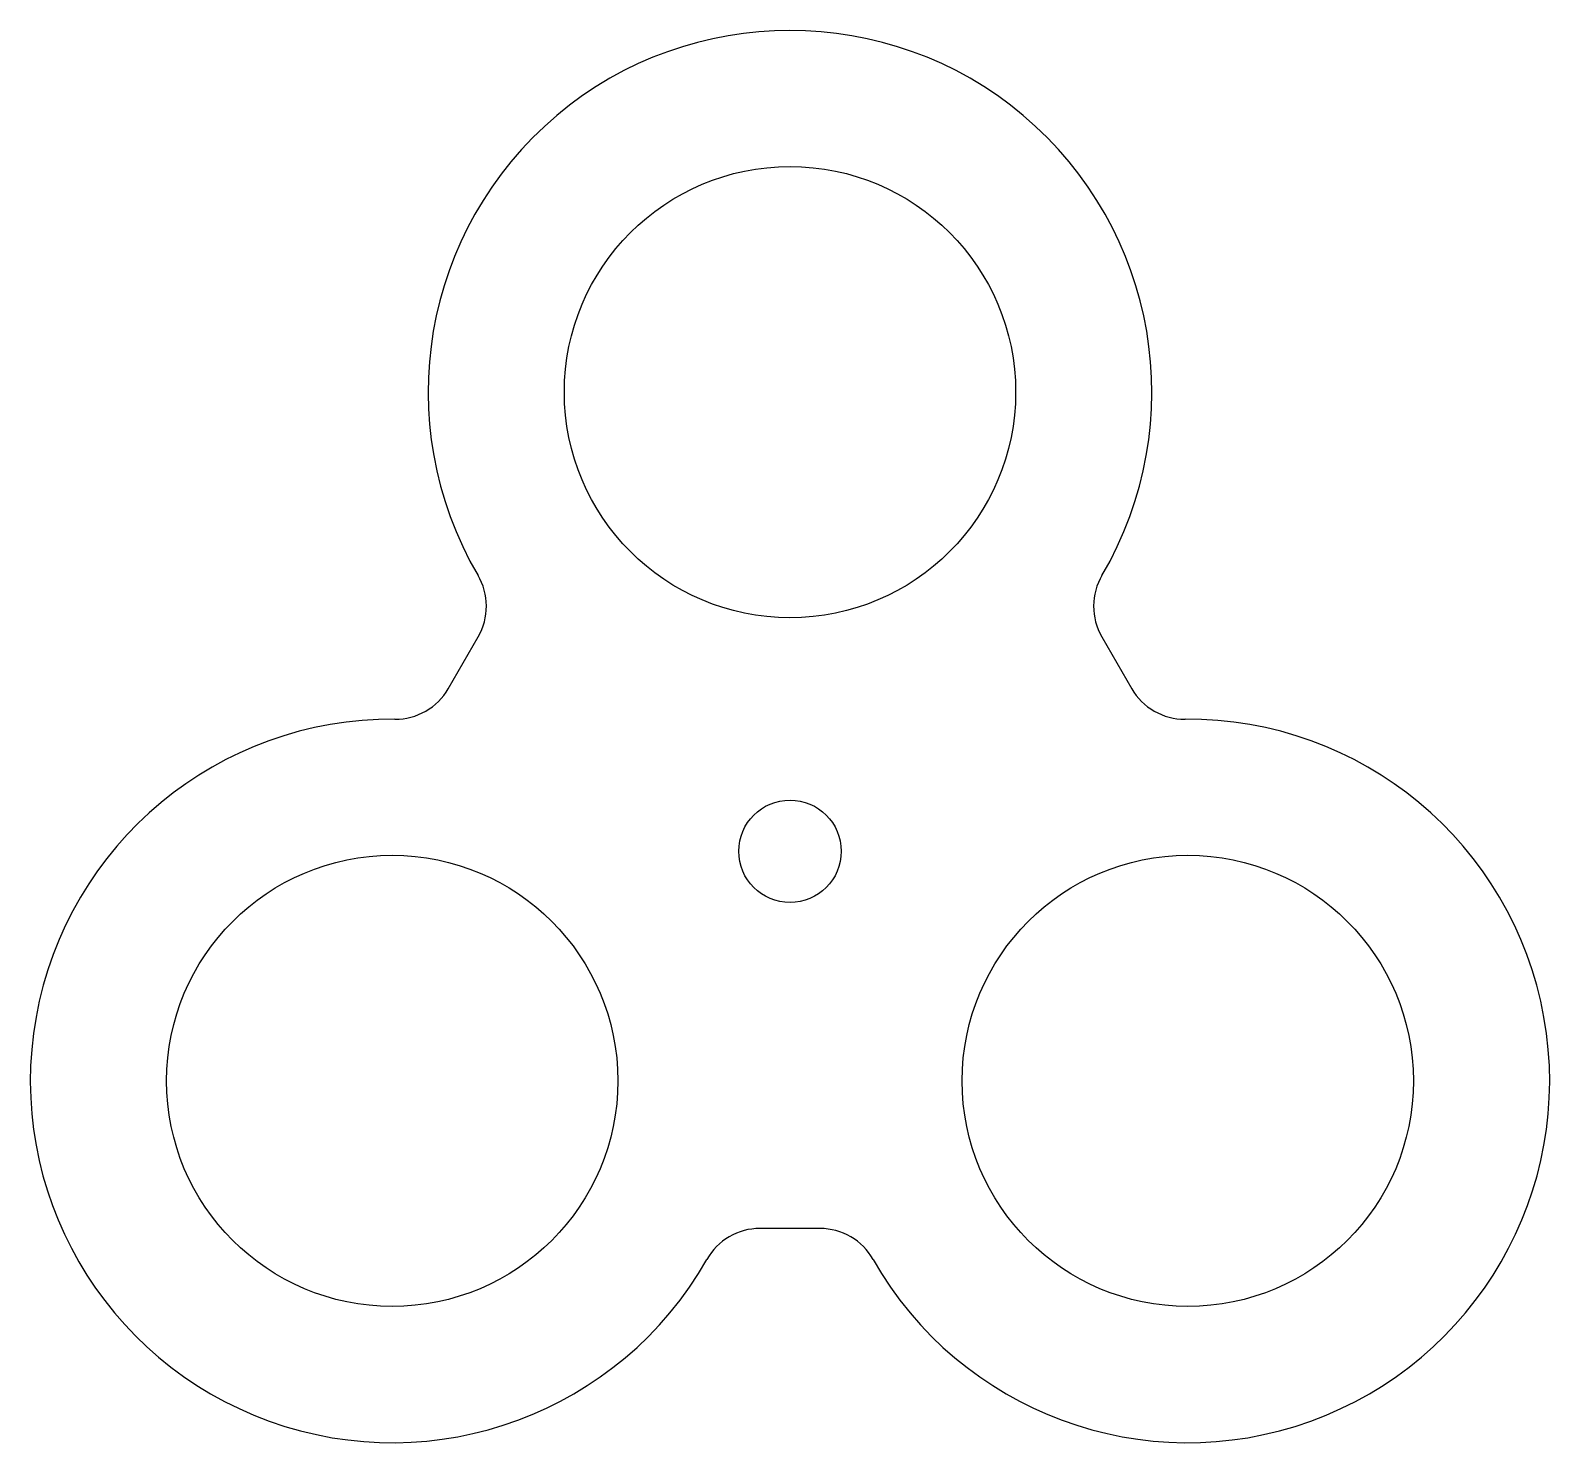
# Model space of a CAD drawing. Header units: millimetres. Extents: x -5.9 to 18.9, y -5.9 to 17.2.
import ezdxf

# ---------------------------------------------------------------- set-up
doc = ezdxf.new("R2010")
doc.units = ezdxf.units.MM
doc.layers.add('patch_assembly_v7_cs001', color=7, linetype='CONTINUOUS')

msp = doc.modelspace()

# ---------------------------------------------------------------- linework, layer by layer
at = {"layer": 'patch_assembly_v7_cs001'}
for p, q in [((0.915, 6.41, 1), (1.406, 7.26, 1)), ((11.594, 7.26, 1), (12.085, 6.41, 1)), ((6.991, -2.413, 1), (6.009, -2.413, 1))]:
    msp.add_line(p, q, dxfattribs=at)
for centre, radius in [((6.5, 11.258, 1), 3.687), ((6.5, 3.753, 1), 0.837), ((0, 0, 1), 3.687), ((13, 0, 1), 3.687)]:
    msp.add_circle(centre, radius, dxfattribs=at)
for centre, start, end in [((6.5, 11.258, 1), -30.4362, -149.5638), ((0, 0, 1), 89.5638, -29.5638), ((13, 0, 1), -150.4362, 90.4362)]:
    msp.add_arc(centre, 5.913, start, end, dxfattribs=at)
for points in [[(1.406, 7.26, 1), (1.585, 7.564, 1), (1.583, 7.961, 1), (1.402, 8.263, 1)], [(11.598, 8.263, 1), (11.417, 7.961, 1), (11.415, 7.564, 1), (11.594, 7.26, 1)], [(0.045, 5.912, 1), (0.397, 5.907, 1), (0.742, 6.104, 1), (0.915, 6.41, 1)], [(12.085, 6.41, 1), (12.258, 6.104, 1), (12.603, 5.907, 1), (12.955, 5.912, 1)], [(6.009, -2.413, 1), (5.657, -2.409, 1), (5.314, -2.609, 1), (5.143, -2.917, 1)], [(7.857, -2.917, 1), (7.686, -2.61, 1), (7.343, -2.409, 1), (6.991, -2.413, 1)]]:
    msp.add_open_spline(points, degree=3, dxfattribs=at)

doc.saveas('drawing.dxf')
